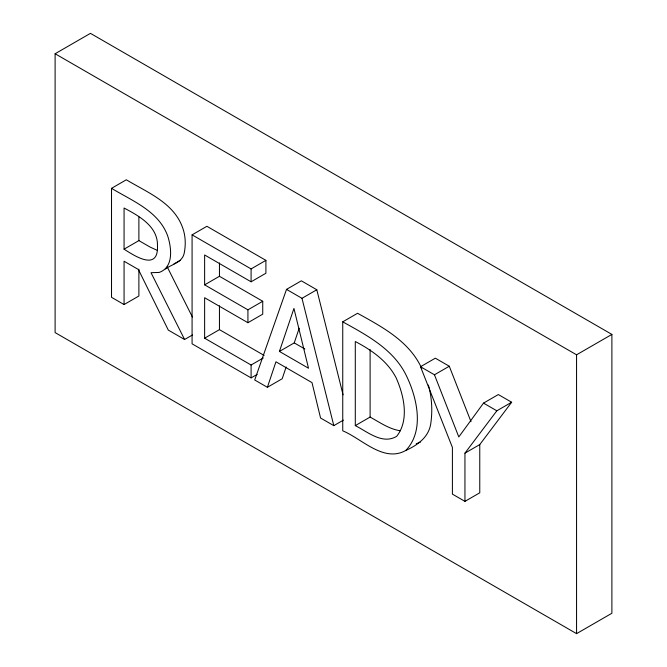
<?xml version="1.0" encoding="UTF-8"?>
<svg xmlns="http://www.w3.org/2000/svg" width="667" height="667" viewBox="0 0 667 667"><rect width="100%" height="100%" fill="white"/><g stroke="black" fill="none" stroke-linecap="round" stroke-linejoin="round"><path stroke-width="1" d="M343.071 394.864L316.808 289.753L301.342 280.824L286.518 289.378L254.702 379.982L267.384 387.302L275.938 361.797L312.006 382.616L320.56 418.009L333.808 425.654L343.397 420.118M286.143 366.975L282.199 378.748L267.384 387.302M279.423 351.442L293.939 308.446L308.513 368.234L279.423 351.442L294.239 342.888L299.191 328.231M420.518 366.733L452.401 447.432L452.401 494.122L464.949 501.367L464.949 453.135L479.765 444.581L511.647 402.243L498.332 394.556L483.517 403.11L458.796 436.927L434.459 374.787L420.518 366.733L435.334 358.179L449.275 366.233L470.994 421.677M464.949 453.135L496.832 410.797L511.647 402.243M192.446 334.984L184.601 339.511L151.009 272.686L159.121 272.453C173.92 267.384 171.536 247.841 167.709 236.001C158.771 211.156 132.324 200.917 111.522 188.336L111.522 297.315L124.07 304.561L138.886 296.006L138.886 269.185M165.333 269.034C171.711 264.257 182.016 262.606 184.092 253.718C185.926 244.964 185.676 235.876 182.525 227.447C173.587 202.601 147.14 192.363 126.338 179.782L111.522 188.336M405.803 450.458C424.796 430.657 417.033 397.382 406.111 375.154C393.355 349.175 366.892 335.251 342.746 321.836L342.746 430.815C361.747 438.636 383.633 462.923 405.803 450.458C417.259 445.289 428.397 437.552 430.665 424.287C432.474 412.473 432.058 400.358 429.356 388.711M55.111 53.744L90.437 33.35L611.889 334.409L611.889 613.256L576.563 633.65L55.111 332.591L55.111 53.744L576.563 354.802L611.889 334.409M124.07 249.158C135.693 256.728 158.654 271.227 157.47 245.539C157.879 226.305 138.828 215.808 124.07 208.029L124.07 249.158L138.886 240.604L149.917 246.973L156.97 250.25M257.195 374.379L251.092 377.897L192.079 343.83L192.079 234.851L206.895 226.296L265.908 260.363L265.908 273.245L251.092 281.799L204.627 254.977L204.627 284.842L247.924 309.83L262.74 301.276L262.74 314.157L247.924 322.711L204.627 297.724L204.627 338.194L251.092 365.016L263.29 357.971M204.627 284.842L219.451 276.288L262.74 301.276M192.079 234.851L251.092 268.918L265.908 260.363M204.627 338.194L219.451 329.64L264.124 355.428M286.518 289.378L301.984 298.307L316.808 289.753M342.746 321.836L357.562 313.282C382.241 326.955 409.538 341.379 421.736 368.451M434.459 374.787L449.275 366.233M355.294 425.621C367.6 431.816 382.516 444.931 396.698 436.301C409.605 419.993 403.894 395.006 395.998 377.572C387.294 360.93 371.494 350.033 355.294 341.521L355.294 425.621L370.11 417.067C379.773 422.378 389.178 429.123 400.325 430.774M464.949 501.367L479.765 492.813L479.765 444.581M173.937 263.899L180.148 260.472M416.225 443.838L420.619 441.904M483.517 403.11L496.832 410.797M294.239 342.888L304.819 348.991M184.601 339.511L168.309 330.107L138.394 269.51L124.07 261.239L124.07 304.561M167.225 266.917L192.421 317.033M428.339 385.034L429.156 387.777M301.984 298.307L333.808 425.654M576.563 354.802L576.563 633.65M370.11 349.583L370.11 417.067M251.092 268.918L251.092 281.799M251.092 365.016L251.092 377.897M247.924 309.83L247.924 322.711M219.451 262.898L219.451 276.288M219.451 305.769L219.451 329.64M138.886 216.95L138.886 240.604"/></g></svg>
